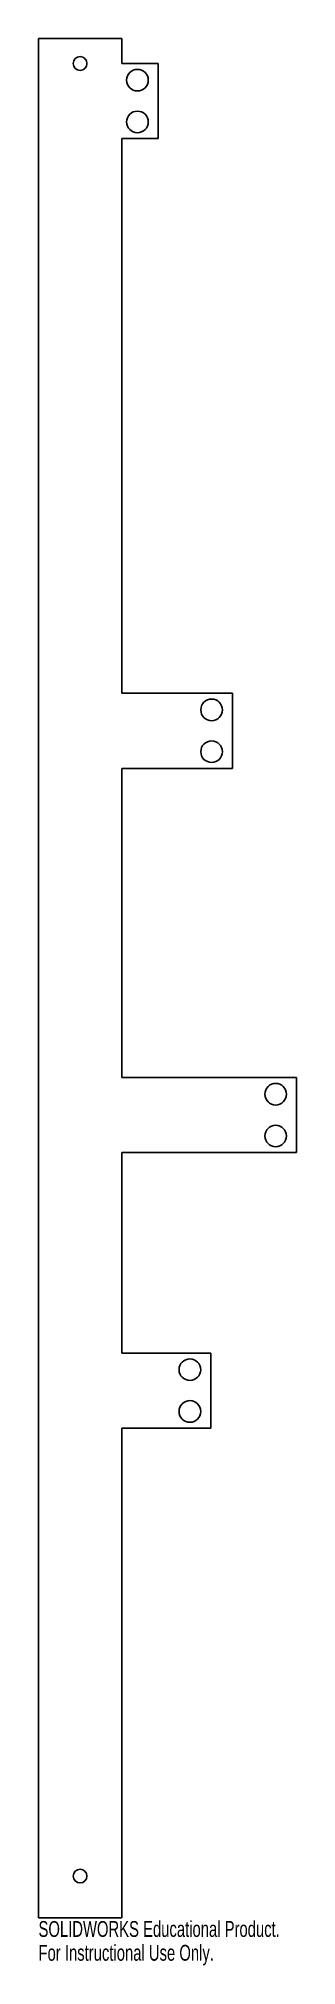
# Model space of a CAD drawing. Header units: inches. Extents: x -1 to 2.1, y -0.6 to 22.6.
import ezdxf

# ---------------------------------------------------------------- set-up
doc = ezdxf.new("R2010")
doc.units = ezdxf.units.IN
doc.header["$MEASUREMENT"] = 0
doc.styles.add('SLDTEXTSTYLE0', font='TXT', dxfattribs={"width": 0.7})

msp = doc.modelspace()

# ---------------------------------------------------------------- linework, layer by layer
at = {"color": 7, "linetype": 'Continuous', "lineweight": 25}
for p, q in [((-1, 22.572), (0, 22.572)), ((-1, 22.572), (-1, 0)), ((0, 22.272), (0, 22.572)), ((0.439, 22.272), (0, 22.272)), ((0.439, 21.37), (0.439, 22.272)), ((0, 21.37), (0.439, 21.37)), ((0, 14.708), (0, 21.37)), ((1.331, 14.708), (0, 14.708)), ((1.331, 13.806), (1.331, 14.708)), ((0, 13.806), (1.331, 13.806)), ((0, 10.092), (0, 13.806)), ((2.101, 10.092), (0, 10.092)), ((2.101, 9.19), (2.101, 10.092)), ((0, 9.19), (2.101, 9.19)), ((0, 6.783), (0, 9.19)), ((1.07, 6.783), (0, 6.783)), ((1.07, 5.881), (1.07, 6.783)), ((0, 5.881), (1.07, 5.881)), ((0, 0), (0, 5.881)), ((-1, 0), (0, 0))]:
    msp.add_line(p, q, dxfattribs=at)
for centre, radius in [((-0.5, 22.272), 0.0825), ((0.189, 22.072), 0.13), ((0.189, 21.57), 0.13), ((1.081, 14.508), 0.13), ((1.081, 14.006), 0.13), ((1.851, 9.892), 0.13), ((1.851, 9.39), 0.13), ((0.82, 6.583), 0.13), ((0.82, 6.081), 0.13), ((-0.5, 0.5), 0.0825)]:
    msp.add_circle(centre, radius, dxfattribs=at)

# ---------------------------------------------------------------- texts
at = {"color": 7, "linetype": 'Continuous', "char_height": 0.1903, "attachment_point": 1, "style": 'SLDTEXTSTYLE0'}
for s, insert in [('SOLIDWORKS Educational Product.', (-1, -0.04)), ('For Instructional Use Only.', (-1, -0.326))]:
    msp.add_mtext(s, dxfattribs=dict(at, insert=insert))

doc.saveas('drawing.dxf')
